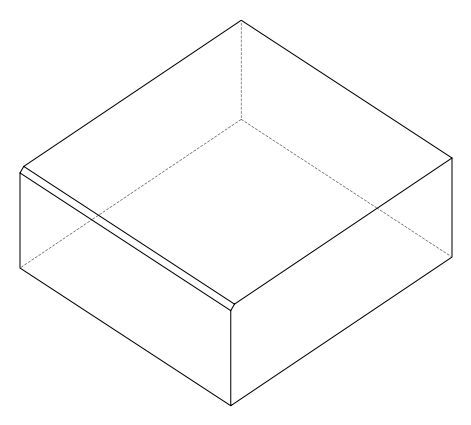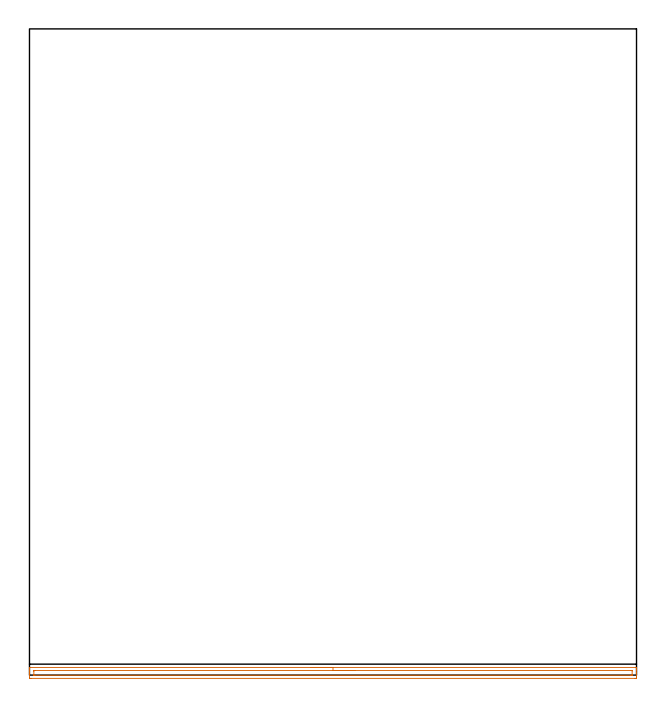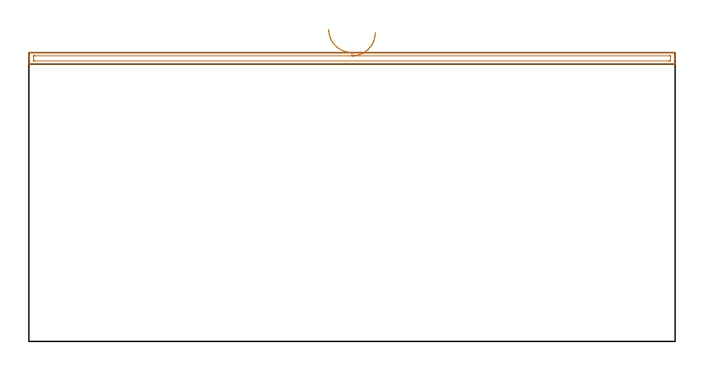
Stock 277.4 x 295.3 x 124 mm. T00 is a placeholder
(PLAN: 1 operations, 0 tool changes, 4.6 min)
(1 AREA_MILL | FG_CHAMFER_SURFACE | UGT0205_001 | 4.62 min | 3474 mm3)
(TOOL UGT0205_001 | Chamfer Mill 20 x 3 x 45 deg. | D20 FL50 Z2)
(OP 1 AREA_MILL)
G17 G21 G94 G90
T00 M6
G54
G17 G0 G90 X128.7 Y3.5 S1061 M3
G43 Z134. H0
G94 G1 X128.738 Z133.128 F250.
X128.852 Z132.263
X129.041 Z131.412
X129.303 Z130.58
X129.637 Z129.774
X130.04 Z129.
X130.508 Z128.264
X131.04 Z127.572
X131.629 Z126.929
X132.272 Z126.339
X132.964 Z125.808
X133.7 Z125.34
X134.474 Z124.937
X135.28 Z124.603
X136.112 Z124.341
X136.964 Z124.152
X137.828 Z124.038
X138.7 Z124.
X277.224
X277.39 Y3.497 Z123.988
X277.398 Y3.375 Z123.867
X277.4 Y3.248 Z123.747
Y2.995 Z123.495
Y2.308 Z122.803
Y1.092 Z121.589
Y0.564 Z121.058
Y-0.916 Z119.58
X277.397 Y-1.18 Z119.316
X277.39 Y-1.493 Z119.003
X277.103 Y-1.498 Z119.
X276.777 Y-1.5
X0.623
X0.297 Y-1.498
X0.01 Y-1.493 Z119.003
X0. Y-1.18 Z119.316
Y0.564 Z121.058
Y1.092 Z121.589
Y1.436 Z121.932
Y1.964 Z122.46
Y2.308 Z122.803
Y2.995 Z123.495
Y3.248 Z123.747
X0.002 Y3.375 Z123.867
X0.01 Y3.497 Z123.988
X0.176 Y3.5 Z124.
X138.7
Y2.086 Z122.586
X274.99 Y2.085 Z122.585
X275.22 Y2.083 Z122.583
X275.344 Y2.079 Z122.579
X275.391 Y2.072 Z122.572
X275.393 Y2.046 Z122.546
X275.399 Y1.909 Z122.409
Y0.164 Z120.664
X275.395 Y0.03 Z120.53
X275.39 Y-0.071 Z120.429
X275.322 Y-0.079 Z120.421
X274.99 Y-0.083 Z120.417
X274.761 Y-0.085 Z120.415
X2.41
X2.18 Y-0.083 Z120.417
X2.056 Y-0.079 Z120.421
X2.009 Y-0.072 Z120.428
X2.007 Y-0.046 Z120.454
X2.001 Y0.091 Z120.591
Y1.835 Z122.335
X2.005 Y1.97 Z122.47
X2.01 Y2.071 Z122.571
X2.078 Y2.079 Z122.579
X2.41 Y2.083 Z122.583
X2.639 Y2.085 Z122.585
X138.7 Y2.086 Z122.586
X139.572 Z122.624
X140.436 Z122.738
X141.288 Z122.926
X142.12 Z123.189
X142.926 Z123.523
X143.7 Z123.925
X144.436 Z124.394
X145.128 Z124.925
X145.771 Z125.515
X146.36 Z126.158
X146.892 Z126.85
X147.36 Z127.586
X147.763 Z128.359
X148.097 Z129.165
X148.359 Z129.997
X148.548 Z130.849
X148.662 Z131.714
X148.7 Z132.586
G0 Z134.
M5
M2
